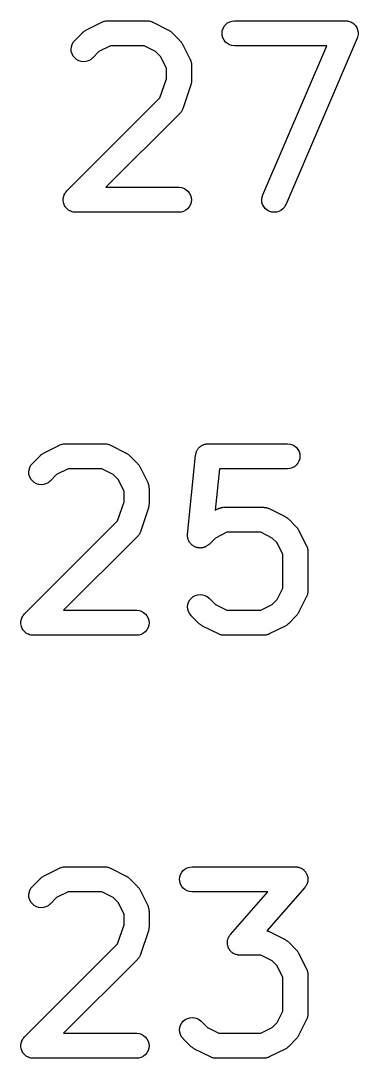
# Model space of a CAD drawing. Extents: x 96 to 150, y -148 to -38.
# Drawn here: x 136.02 to 138.04, y -130.32 to -124.09 of the extents above; entities that cross this region are included whole.
import ezdxf

# ---------------------------------------------------------------- set-up
doc = ezdxf.new("R2010")
doc.units = 0
doc.header["$MEASUREMENT"] = 0
doc.layers.add('BLACK', color=7, linetype='CONTINUOUS')

msp = doc.modelspace()

# ---------------------------------------------------------------- linework, layer by layer
at = {"layer": 'BLACK', "linetype": 'CONTINUOUS'}
for p, q in [((136.412, -124.147), (136.507, -124.099)), ((136.507, -124.099), (136.508, -124.099)), ((136.508, -124.099), (136.51, -124.098)), ((136.51, -124.098), (136.512, -124.097)), ((136.512, -124.097), (136.517, -124.096)), ((136.517, -124.096), (136.522, -124.094)), ((136.522, -124.094), (136.524, -124.093)), ((136.524, -124.093), (136.526, -124.093)), ((136.526, -124.093), (136.531, -124.092)), ((136.531, -124.092), (136.537, -124.092)), ((136.537, -124.092), (136.539, -124.092)), ((136.539, -124.092), (136.541, -124.091)), ((136.541, -124.091), (136.779, -124.091)), ((136.779, -124.091), (136.78, -124.091)), ((136.78, -124.091), (136.782, -124.092)), ((136.782, -124.092), (136.784, -124.092)), ((136.784, -124.092), (136.79, -124.092)), ((136.79, -124.092), (136.795, -124.093)), ((136.795, -124.093), (136.797, -124.094)), ((136.797, -124.094), (136.799, -124.094)), ((136.799, -124.094), (136.804, -124.096)), ((136.804, -124.096), (136.809, -124.097)), ((136.809, -124.097), (136.811, -124.099)), ((136.811, -124.099), (136.813, -124.099)), ((136.813, -124.099), (136.908, -124.147)), ((137.261, -124.104), (137.274, -124.097)), ((137.274, -124.097), (137.288, -124.093)), ((137.288, -124.093), (137.303, -124.091)), ((137.303, -124.091), (137.97, -124.091)), ((137.97, -124.091), (137.971, -124.091)), ((137.971, -124.091), (137.971, -124.091)), ((137.971, -124.091), (137.971, -124.091)), ((137.971, -124.091), (137.978, -124.092)), ((137.978, -124.092), (137.985, -124.093)), ((137.985, -124.093), (137.985, -124.093)), ((137.985, -124.093), (137.986, -124.093)), ((137.986, -124.093), (137.992, -124.095)), ((137.992, -124.095), (137.999, -124.097)), ((137.999, -124.097), (137.999, -124.098)), ((137.999, -124.098), (138, -124.098)), ((138, -124.098), (138.006, -124.101)), ((138.006, -124.101), (138.012, -124.104)), ((136.345, -124.209), (136.393, -124.161)), ((136.393, -124.16), (136.397, -124.158)), ((136.393, -124.161), (136.393, -124.16)), ((136.397, -124.158), (136.4, -124.155)), ((136.4, -124.155), (136.402, -124.153)), ((136.402, -124.153), (136.405, -124.151)), ((136.405, -124.151), (136.409, -124.149)), ((136.409, -124.149), (136.412, -124.147)), ((136.908, -124.147), (136.909, -124.147)), ((136.909, -124.147), (136.912, -124.15)), ((136.912, -124.15), (136.916, -124.152)), ((136.916, -124.152), (136.918, -124.154)), ((136.918, -124.154), (136.921, -124.155)), ((136.921, -124.155), (136.924, -124.158)), ((136.924, -124.158), (136.927, -124.161)), ((136.927, -124.161), (136.975, -124.209)), ((137.228, -124.166), (137.229, -124.151)), ((137.229, -124.151), (137.234, -124.137)), ((137.234, -124.137), (137.241, -124.124)), ((137.241, -124.124), (137.25, -124.113)), ((137.25, -124.113), (137.261, -124.104)), ((138.012, -124.104), (138.012, -124.105)), ((138.012, -124.105), (138.012, -124.105)), ((138.012, -124.105), (138.018, -124.109)), ((138.018, -124.109), (138.023, -124.114)), ((138.023, -124.114), (138.023, -124.114)), ((138.023, -124.114), (138.023, -124.114)), ((138.023, -124.114), (138.028, -124.12)), ((138.028, -124.12), (138.032, -124.125)), ((138.032, -124.125), (138.032, -124.126)), ((138.032, -124.126), (138.033, -124.126)), ((138.033, -124.126), (138.036, -124.132)), ((138.036, -124.132), (138.039, -124.138)), ((138.039, -124.138), (138.039, -124.139)), ((138.039, -124.139), (138.039, -124.139)), ((138.039, -124.139), (138.041, -124.145)), ((138.041, -124.145), (138.043, -124.152)), ((138.043, -124.152), (138.043, -124.153)), ((138.043, -124.153), (138.043, -124.153)), ((138.043, -124.153), (138.044, -124.16)), ((138.044, -124.16), (138.045, -124.167)), ((136.329, -124.233), (136.336, -124.22)), ((136.336, -124.22), (136.345, -124.209)), ((136.975, -124.209), (136.976, -124.209)), ((136.976, -124.209), (136.978, -124.213)), ((136.978, -124.213), (136.981, -124.216)), ((136.981, -124.216), (136.983, -124.218)), ((136.983, -124.218), (136.985, -124.221)), ((136.985, -124.221), (136.987, -124.225)), ((136.987, -124.225), (136.989, -124.228)), ((137.229, -124.18), (137.228, -124.166)), ((137.233, -124.194), (137.229, -124.18)), ((137.24, -124.207), (137.233, -124.194)), ((137.249, -124.219), (137.24, -124.207)), ((137.26, -124.228), (137.249, -124.219)), ((138.038, -124.196), (137.61, -125.196)), ((138.039, -124.196), (138.038, -124.196)), ((138.041, -124.189), (138.039, -124.195)), ((138.039, -124.195), (138.039, -124.196)), ((138.043, -124.182), (138.041, -124.189)), ((138.044, -124.174), (138.043, -124.181)), ((138.043, -124.181), (138.043, -124.182)), ((138.043, -124.182), (138.043, -124.182)), ((138.045, -124.167), (138.044, -124.167)), ((138.044, -124.167), (138.045, -124.167)), ((138.045, -124.167), (138.044, -124.174)), ((136.323, -124.261), (136.325, -124.247)), ((136.324, -124.276), (136.323, -124.261)), ((136.329, -124.29), (136.324, -124.276)), ((136.325, -124.247), (136.329, -124.233)), ((136.49, -124.276), (136.451, -124.315)), ((136.559, -124.241), (136.49, -124.276)), ((136.761, -124.241), (136.559, -124.241)), ((136.83, -124.276), (136.761, -124.241)), ((136.86, -124.306), (136.83, -124.276)), ((136.989, -124.228), (137.037, -124.323)), ((137.273, -124.235), (137.26, -124.228)), ((137.287, -124.24), (137.273, -124.235)), ((137.302, -124.241), (137.287, -124.24)), ((137.303, -124.241), (137.302, -124.241)), ((137.856, -124.241), (137.303, -124.241)), ((137.472, -125.137), (137.856, -124.241)), ((136.335, -124.303), (136.329, -124.29)), ((136.345, -124.314), (136.335, -124.303)), ((136.356, -124.324), (136.345, -124.314)), ((136.369, -124.331), (136.356, -124.324)), ((136.383, -124.335), (136.369, -124.331)), ((136.397, -124.337), (136.383, -124.335)), ((136.412, -124.335), (136.397, -124.337)), ((136.426, -124.331), (136.412, -124.335)), ((136.439, -124.325), (136.426, -124.331)), ((136.45, -124.315), (136.439, -124.325)), ((136.451, -124.315), (136.45, -124.315)), ((136.895, -124.375), (136.86, -124.306)), ((137.037, -124.323), (137.037, -124.324)), ((137.037, -124.324), (137.038, -124.326)), ((137.038, -124.326), (137.039, -124.328)), ((137.039, -124.328), (137.04, -124.333)), ((137.04, -124.333), (137.042, -124.338)), ((137.042, -124.338), (137.042, -124.34)), ((137.042, -124.34), (137.043, -124.342)), ((137.043, -124.342), (137.044, -124.347)), ((137.044, -124.347), (137.044, -124.352)), ((136.895, -124.44), (136.895, -124.375)), ((137.044, -124.352), (137.044, -124.355)), ((137.044, -124.355), (137.045, -124.357)), ((137.045, -124.357), (137.045, -124.452)), ((136.856, -124.554), (136.895, -124.44)), ((137.042, -124.472), (137.041, -124.476)), ((137.043, -124.468), (137.042, -124.472)), ((137.044, -124.462), (137.043, -124.465)), ((137.043, -124.465), (137.043, -124.468)), ((137.045, -124.453), (137.044, -124.457)), ((137.044, -124.457), (137.044, -124.462)), ((137.045, -124.452), (137.045, -124.453)), ((137.041, -124.476), (136.993, -124.619)), ((136.297, -125.113), (136.856, -124.554)), ((136.975, -124.648), (136.532, -125.091)), ((136.976, -124.646), (136.975, -124.648)), ((136.978, -124.645), (136.976, -124.646)), ((136.981, -124.641), (136.978, -124.645)), ((136.984, -124.637), (136.981, -124.641)), ((136.985, -124.635), (136.984, -124.637)), ((136.987, -124.633), (136.985, -124.635)), ((136.989, -124.628), (136.987, -124.633)), ((136.991, -124.624), (136.989, -124.628)), ((136.992, -124.622), (136.991, -124.624)), ((136.993, -124.62), (136.992, -124.622)), ((136.993, -124.619), (136.993, -124.62)), ((136.532, -125.091), (136.97, -125.091)), ((136.97, -125.091), (136.971, -125.091)), ((136.971, -125.091), (136.985, -125.093)), ((136.985, -125.093), (136.999, -125.097)), ((136.999, -125.097), (137.012, -125.104)), ((136.275, -125.166), (136.276, -125.159)), ((136.276, -125.159), (136.277, -125.152)), ((136.277, -125.151), (136.279, -125.144)), ((136.277, -125.152), (136.277, -125.151)), ((136.277, -125.151), (136.277, -125.151)), ((136.279, -125.144), (136.281, -125.138)), ((136.281, -125.137), (136.285, -125.131)), ((136.281, -125.138), (136.281, -125.137)), ((136.281, -125.137), (136.281, -125.137)), ((136.285, -125.131), (136.288, -125.125)), ((136.288, -125.124), (136.293, -125.119)), ((136.288, -125.125), (136.288, -125.124)), ((136.288, -125.125), (136.288, -125.125)), ((136.293, -125.119), (136.297, -125.113)), ((137.012, -125.104), (137.023, -125.114)), ((137.023, -125.114), (137.032, -125.125)), ((137.032, -125.125), (137.039, -125.138)), ((137.039, -125.138), (137.043, -125.152)), ((137.043, -125.152), (137.045, -125.167)), ((137.466, -125.165), (137.468, -125.151)), ((137.468, -125.151), (137.472, -125.137)), ((136.276, -125.173), (136.275, -125.166)), ((136.275, -125.166), (136.275, -125.166)), ((136.275, -125.166), (136.275, -125.166)), ((136.277, -125.18), (136.276, -125.173)), ((136.277, -125.181), (136.277, -125.18)), ((136.279, -125.188), (136.277, -125.181)), ((136.277, -125.181), (136.277, -125.181)), ((136.281, -125.194), (136.279, -125.188)), ((136.281, -125.195), (136.281, -125.194)), ((136.284, -125.201), (136.281, -125.195)), ((136.281, -125.195), (136.281, -125.195)), ((136.288, -125.207), (136.284, -125.201)), ((136.288, -125.208), (136.288, -125.207)), ((136.292, -125.213), (136.288, -125.208)), ((136.288, -125.208), (136.288, -125.208)), ((136.297, -125.219), (136.292, -125.213)), ((136.303, -125.224), (136.297, -125.219)), ((136.297, -125.219), (136.297, -125.219)), ((136.297, -125.219), (136.297, -125.219)), ((137.022, -125.22), (137.011, -125.229)), ((137.032, -125.208), (137.022, -125.22)), ((137.039, -125.195), (137.032, -125.208)), ((137.043, -125.181), (137.039, -125.195)), ((137.045, -125.167), (137.043, -125.181)), ((137.467, -125.18), (137.466, -125.165)), ((137.471, -125.194), (137.467, -125.18)), ((137.478, -125.207), (137.471, -125.194)), ((137.487, -125.218), (137.478, -125.207)), ((137.498, -125.228), (137.487, -125.218)), ((137.593, -125.221), (137.581, -125.23)), ((137.602, -125.21), (137.593, -125.221)), ((137.609, -125.197), (137.602, -125.21)), ((137.61, -125.196), (137.609, -125.197)), ((136.308, -125.228), (136.303, -125.224)), ((136.315, -125.232), (136.308, -125.228)), ((136.308, -125.228), (136.308, -125.228)), ((136.308, -125.228), (136.308, -125.228)), ((136.321, -125.235), (136.315, -125.232)), ((136.328, -125.238), (136.321, -125.235)), ((136.321, -125.235), (136.321, -125.235)), ((136.321, -125.235), (136.321, -125.235)), ((136.335, -125.24), (136.328, -125.238)), ((136.342, -125.241), (136.335, -125.24)), ((136.335, -125.24), (136.335, -125.24)), ((136.335, -125.24), (136.335, -125.24)), ((136.349, -125.241), (136.342, -125.241)), ((136.35, -125.241), (136.349, -125.241)), ((136.97, -125.241), (136.35, -125.241)), ((136.35, -125.241), (136.35, -125.241)), ((136.35, -125.241), (136.35, -125.241)), ((136.35, -125.241), (136.35, -125.241)), ((136.984, -125.24), (136.97, -125.241)), ((136.998, -125.236), (136.984, -125.24)), ((137.011, -125.229), (136.998, -125.236)), ((137.511, -125.235), (137.498, -125.228)), ((137.525, -125.24), (137.511, -125.235)), ((137.539, -125.241), (137.525, -125.24)), ((137.554, -125.24), (137.539, -125.241)), ((137.568, -125.236), (137.554, -125.24)), ((137.581, -125.23), (137.568, -125.236)), ((136.158, -126.687), (136.253, -126.639)), ((136.253, -126.639), (136.254, -126.639)), ((136.254, -126.639), (136.256, -126.638)), ((136.256, -126.638), (136.258, -126.637)), ((136.258, -126.637), (136.263, -126.636)), ((136.263, -126.636), (136.268, -126.634)), ((136.268, -126.634), (136.27, -126.633)), ((136.27, -126.633), (136.272, -126.633)), ((136.272, -126.633), (136.277, -126.632)), ((136.277, -126.632), (136.283, -126.632)), ((136.283, -126.632), (136.285, -126.632)), ((136.285, -126.632), (136.287, -126.631)), ((136.287, -126.631), (136.525, -126.631)), ((136.525, -126.631), (136.526, -126.631)), ((136.526, -126.631), (136.528, -126.632)), ((136.528, -126.632), (136.53, -126.632)), ((136.53, -126.632), (136.536, -126.632)), ((136.536, -126.632), (136.541, -126.633)), ((136.541, -126.633), (136.543, -126.634)), ((136.543, -126.634), (136.545, -126.634)), ((136.545, -126.634), (136.55, -126.636)), ((136.55, -126.636), (136.555, -126.637)), ((136.555, -126.637), (136.557, -126.639)), ((136.557, -126.639), (136.559, -126.639)), ((136.559, -126.639), (136.654, -126.687)), ((137.089, -126.656), (137.091, -126.653)), ((137.091, -126.653), (137.094, -126.651)), ((137.094, -126.651), (137.097, -126.648)), ((137.097, -126.648), (137.1, -126.646)), ((137.1, -126.646), (137.103, -126.644)), ((137.103, -126.644), (137.106, -126.642)), ((137.106, -126.642), (137.109, -126.64)), ((137.109, -126.64), (137.113, -126.639)), ((137.113, -126.639), (137.116, -126.637)), ((137.116, -126.637), (137.119, -126.636)), ((137.119, -126.636), (137.123, -126.634)), ((137.123, -126.634), (137.126, -126.634)), ((137.126, -126.634), (137.13, -126.633)), ((137.13, -126.633), (137.134, -126.632)), ((137.134, -126.632), (137.137, -126.632)), ((137.137, -126.632), (137.141, -126.632)), ((137.141, -126.632), (137.144, -126.631)), ((137.144, -126.631), (137.62, -126.631)), ((137.62, -126.631), (137.621, -126.631)), ((137.621, -126.631), (137.636, -126.633)), ((137.636, -126.633), (137.65, -126.637)), ((137.65, -126.637), (137.663, -126.644)), ((137.663, -126.644), (137.674, -126.654)), ((137.674, -126.654), (137.683, -126.665)), ((136.091, -126.749), (136.139, -126.701)), ((136.139, -126.7), (136.143, -126.698)), ((136.139, -126.701), (136.139, -126.7)), ((136.143, -126.698), (136.146, -126.695)), ((136.146, -126.695), (136.148, -126.693)), ((136.148, -126.693), (136.151, -126.691)), ((136.151, -126.691), (136.155, -126.689)), ((136.155, -126.689), (136.158, -126.687)), ((136.654, -126.687), (136.655, -126.687)), ((136.655, -126.687), (136.658, -126.69)), ((136.658, -126.69), (136.662, -126.692)), ((136.662, -126.692), (136.664, -126.694)), ((136.664, -126.694), (136.667, -126.695)), ((136.667, -126.695), (136.67, -126.698)), ((136.67, -126.698), (136.673, -126.701)), ((136.673, -126.701), (136.721, -126.749)), ((137.022, -127.175), (137.069, -126.699)), ((137.069, -126.699), (137.07, -126.698)), ((137.07, -126.695), (137.071, -126.691)), ((137.07, -126.698), (137.07, -126.695)), ((137.071, -126.691), (137.072, -126.687)), ((137.072, -126.687), (137.073, -126.684)), ((137.073, -126.684), (137.074, -126.681)), ((137.074, -126.681), (137.075, -126.677)), ((137.075, -126.677), (137.077, -126.674)), ((137.077, -126.674), (137.078, -126.67)), ((137.078, -126.67), (137.08, -126.667)), ((137.08, -126.667), (137.082, -126.664)), ((137.082, -126.664), (137.084, -126.661)), ((137.084, -126.661), (137.087, -126.658)), ((137.087, -126.658), (137.089, -126.656)), ((137.683, -126.665), (137.69, -126.678)), ((137.69, -126.678), (137.694, -126.692)), ((137.694, -126.692), (137.695, -126.707)), ((137.695, -126.707), (137.694, -126.721)), ((136.071, -126.787), (136.075, -126.773)), ((136.075, -126.773), (136.082, -126.76)), ((136.082, -126.76), (136.091, -126.749)), ((136.721, -126.749), (136.722, -126.749)), ((136.722, -126.749), (136.724, -126.753)), ((136.724, -126.753), (136.727, -126.756)), ((136.727, -126.756), (136.729, -126.758)), ((136.729, -126.758), (136.731, -126.761)), ((136.731, -126.761), (136.733, -126.765)), ((136.733, -126.765), (136.735, -126.768)), ((136.735, -126.768), (136.783, -126.863)), ((137.635, -126.78), (137.62, -126.781)), ((137.649, -126.776), (137.635, -126.78)), ((137.662, -126.769), (137.649, -126.776)), ((137.673, -126.76), (137.662, -126.769)), ((137.682, -126.748), (137.673, -126.76)), ((137.689, -126.735), (137.682, -126.748)), ((137.694, -126.721), (137.689, -126.735)), ((136.069, -126.801), (136.071, -126.787)), ((136.07, -126.816), (136.069, -126.801)), ((136.075, -126.83), (136.07, -126.816)), ((136.081, -126.843), (136.075, -126.83)), ((136.236, -126.816), (136.197, -126.855)), ((136.305, -126.781), (136.236, -126.816)), ((136.507, -126.781), (136.305, -126.781)), ((136.576, -126.816), (136.507, -126.781)), ((136.606, -126.846), (136.576, -126.816)), ((137.212, -126.781), (137.187, -127.03)), ((137.62, -126.781), (137.212, -126.781)), ((136.091, -126.854), (136.081, -126.843)), ((136.102, -126.864), (136.091, -126.854)), ((136.115, -126.871), (136.102, -126.864)), ((136.129, -126.875), (136.115, -126.871)), ((136.143, -126.877), (136.129, -126.875)), ((136.158, -126.875), (136.143, -126.877)), ((136.172, -126.871), (136.158, -126.875)), ((136.185, -126.865), (136.172, -126.871)), ((136.196, -126.855), (136.185, -126.865)), ((136.197, -126.855), (136.196, -126.855)), ((136.641, -126.915), (136.606, -126.846)), ((136.783, -126.863), (136.783, -126.864)), ((136.783, -126.864), (136.784, -126.866)), ((136.784, -126.866), (136.785, -126.868)), ((136.785, -126.868), (136.786, -126.873)), ((136.786, -126.873), (136.788, -126.878)), ((136.788, -126.878), (136.788, -126.88)), ((136.788, -126.88), (136.789, -126.882)), ((136.789, -126.882), (136.79, -126.887)), ((136.79, -126.887), (136.79, -126.892)), ((136.79, -126.892), (136.79, -126.895)), ((136.79, -126.895), (136.791, -126.897)), ((136.791, -126.897), (136.791, -126.992)), ((136.641, -126.98), (136.641, -126.915)), ((136.602, -127.094), (136.641, -126.98)), ((136.787, -127.016), (136.739, -127.159)), ((136.788, -127.012), (136.787, -127.016)), ((136.789, -127.008), (136.788, -127.012)), ((136.79, -127.002), (136.789, -127.005)), ((136.789, -127.005), (136.789, -127.008)), ((136.791, -126.993), (136.79, -126.997)), ((136.79, -126.997), (136.79, -127.002)), ((136.791, -126.992), (136.791, -126.993)), ((137.187, -127.03), (137.206, -127.02)), ((137.206, -127.02), (137.207, -127.02)), ((137.207, -127.02), (137.209, -127.019)), ((137.209, -127.019), (137.211, -127.018)), ((137.211, -127.018), (137.216, -127.017)), ((137.216, -127.017), (137.22, -127.015)), ((137.22, -127.015), (137.223, -127.014)), ((137.223, -127.014), (137.225, -127.014)), ((137.225, -127.014), (137.23, -127.013)), ((137.23, -127.013), (137.235, -127.012)), ((137.235, -127.012), (137.237, -127.013)), ((137.237, -127.013), (137.239, -127.012)), ((137.239, -127.012), (137.477, -127.012)), ((137.477, -127.012), (137.478, -127.012)), ((137.478, -127.012), (137.481, -127.013)), ((137.481, -127.013), (137.483, -127.013)), ((137.483, -127.013), (137.488, -127.013)), ((137.488, -127.013), (137.493, -127.014)), ((137.493, -127.014), (137.495, -127.015)), ((137.495, -127.015), (137.497, -127.015)), ((137.497, -127.015), (137.502, -127.017)), ((137.502, -127.017), (137.507, -127.018)), ((137.507, -127.018), (137.509, -127.019)), ((137.509, -127.019), (137.511, -127.02)), ((137.511, -127.02), (137.606, -127.068)), ((137.606, -127.068), (137.607, -127.068)), ((137.607, -127.068), (137.611, -127.071)), ((137.611, -127.071), (137.614, -127.073)), ((137.614, -127.073), (137.617, -127.075)), ((137.617, -127.075), (137.619, -127.076)), ((137.619, -127.076), (137.622, -127.079)), ((137.622, -127.079), (137.626, -127.082)), ((137.626, -127.082), (137.673, -127.13)), ((136.043, -127.653), (136.602, -127.094)), ((137.673, -127.13), (137.674, -127.13)), ((137.674, -127.13), (137.677, -127.134)), ((137.677, -127.134), (137.68, -127.137)), ((137.68, -127.137), (137.681, -127.139)), ((137.681, -127.139), (137.683, -127.142)), ((137.683, -127.142), (137.685, -127.145)), ((137.685, -127.145), (137.687, -127.149)), ((137.687, -127.149), (137.735, -127.244)), ((136.721, -127.188), (136.278, -127.631)), ((136.722, -127.186), (136.721, -127.188)), ((136.724, -127.185), (136.722, -127.186)), ((136.727, -127.181), (136.724, -127.185)), ((136.73, -127.177), (136.727, -127.181)), ((136.731, -127.175), (136.73, -127.177)), ((136.733, -127.173), (136.731, -127.175)), ((136.735, -127.168), (136.733, -127.173)), ((136.737, -127.164), (136.735, -127.168)), ((136.738, -127.162), (136.737, -127.164)), ((136.739, -127.16), (136.738, -127.162)), ((136.739, -127.159), (136.739, -127.16)), ((137.021, -127.182), (137.022, -127.179)), ((137.022, -127.186), (137.021, -127.182)), ((137.022, -127.179), (137.022, -127.175)), ((137.022, -127.19), (137.022, -127.186)), ((137.023, -127.193), (137.022, -127.19)), ((137.023, -127.197), (137.023, -127.193)), ((137.024, -127.2), (137.023, -127.197)), ((137.025, -127.204), (137.024, -127.2)), ((137.026, -127.207), (137.025, -127.204)), ((137.027, -127.211), (137.026, -127.207)), ((137.029, -127.214), (137.027, -127.211)), ((137.03, -127.218), (137.029, -127.214)), ((137.189, -127.197), (137.15, -127.236)), ((137.257, -127.162), (137.189, -127.197)), ((137.46, -127.162), (137.257, -127.162)), ((137.528, -127.197), (137.46, -127.162)), ((137.559, -127.227), (137.528, -127.197)), ((137.032, -127.221), (137.03, -127.218)), ((137.034, -127.224), (137.032, -127.221)), ((137.036, -127.227), (137.034, -127.224)), ((137.038, -127.23), (137.036, -127.227)), ((137.041, -127.232), (137.038, -127.23)), ((137.043, -127.235), (137.041, -127.232)), ((137.046, -127.238), (137.043, -127.235)), ((137.049, -127.24), (137.046, -127.238)), ((137.052, -127.242), (137.049, -127.24)), ((137.054, -127.245), (137.052, -127.242)), ((137.058, -127.246), (137.054, -127.245)), ((137.061, -127.248), (137.058, -127.246)), ((137.064, -127.25), (137.061, -127.248)), ((137.067, -127.252), (137.064, -127.25)), ((137.071, -127.253), (137.067, -127.252)), ((137.074, -127.254), (137.071, -127.253)), ((137.078, -127.255), (137.074, -127.254)), ((137.081, -127.256), (137.078, -127.255)), ((137.085, -127.256), (137.081, -127.256)), ((137.088, -127.257), (137.085, -127.256)), ((137.092, -127.257), (137.088, -127.257)), ((137.096, -127.258), (137.092, -127.257)), ((137.099, -127.257), (137.096, -127.258)), ((137.103, -127.257), (137.099, -127.257)), ((137.107, -127.257), (137.103, -127.257)), ((137.11, -127.256), (137.107, -127.257)), ((137.114, -127.255), (137.11, -127.256)), ((137.118, -127.255), (137.114, -127.255)), ((137.121, -127.253), (137.118, -127.255)), ((137.124, -127.252), (137.121, -127.253)), ((137.128, -127.25), (137.124, -127.252)), ((137.131, -127.249), (137.128, -127.25)), ((137.134, -127.247), (137.131, -127.249)), ((137.137, -127.245), (137.134, -127.247)), ((137.14, -127.243), (137.137, -127.245)), ((137.143, -127.241), (137.14, -127.243)), ((137.146, -127.239), (137.143, -127.241)), ((137.149, -127.236), (137.146, -127.239)), ((137.15, -127.236), (137.149, -127.236)), ((137.593, -127.296), (137.559, -127.227)), ((137.735, -127.244), (137.735, -127.245)), ((137.735, -127.245), (137.736, -127.247)), ((137.736, -127.247), (137.737, -127.249)), ((137.737, -127.249), (137.739, -127.254)), ((137.739, -127.254), (137.74, -127.259)), ((137.74, -127.259), (137.741, -127.261)), ((137.741, -127.261), (137.741, -127.263)), ((137.741, -127.263), (137.742, -127.268)), ((137.742, -127.268), (137.743, -127.273)), ((137.743, -127.273), (137.743, -127.276)), ((137.743, -127.276), (137.743, -127.278)), ((137.743, -127.278), (137.743, -127.516)), ((137.593, -127.498), (137.593, -127.296)), ((137.559, -127.567), (137.593, -127.498)), ((137.742, -127.526), (137.741, -127.531)), ((137.743, -127.521), (137.742, -127.526)), ((137.743, -127.516), (137.743, -127.517)), ((137.743, -127.517), (137.743, -127.519)), ((137.743, -127.519), (137.743, -127.521)), ((137.023, -127.596), (137.027, -127.582)), ((137.027, -127.582), (137.034, -127.569)), ((137.034, -127.569), (137.044, -127.558)), ((137.044, -127.558), (137.055, -127.549)), ((137.055, -127.549), (137.068, -127.542)), ((137.068, -127.542), (137.082, -127.538)), ((137.082, -127.538), (137.097, -127.536)), ((137.097, -127.536), (137.111, -127.538)), ((137.111, -127.538), (137.125, -127.542)), ((137.125, -127.542), (137.138, -127.549)), ((137.138, -127.549), (137.15, -127.558)), ((137.15, -127.558), (137.189, -127.597)), ((137.528, -127.597), (137.559, -127.567)), ((137.735, -127.549), (137.687, -127.645)), ((137.736, -127.547), (137.735, -127.549)), ((137.737, -127.545), (137.736, -127.547)), ((137.738, -127.541), (137.737, -127.545)), ((137.74, -127.536), (137.738, -127.541)), ((137.741, -127.534), (137.74, -127.536)), ((137.741, -127.531), (137.741, -127.534)), ((136.278, -127.631), (136.716, -127.631)), ((136.716, -127.631), (136.717, -127.631)), ((136.717, -127.631), (136.731, -127.633)), ((136.731, -127.633), (136.745, -127.637)), ((136.745, -127.637), (136.758, -127.644)), ((136.758, -127.644), (136.769, -127.654)), ((137.021, -127.61), (137.023, -127.596)), ((137.023, -127.625), (137.021, -127.61)), ((137.027, -127.639), (137.023, -127.625)), ((137.034, -127.652), (137.027, -127.639)), ((137.043, -127.663), (137.034, -127.652)), ((137.189, -127.597), (137.257, -127.631)), ((137.257, -127.631), (137.46, -127.631)), ((137.46, -127.631), (137.528, -127.597)), ((137.685, -127.649), (137.683, -127.653)), ((137.687, -127.646), (137.685, -127.649)), ((137.687, -127.645), (137.687, -127.646)), ((136.021, -127.706), (136.022, -127.699)), ((136.022, -127.713), (136.021, -127.706)), ((136.021, -127.706), (136.021, -127.706)), ((136.021, -127.706), (136.021, -127.706)), ((136.022, -127.699), (136.023, -127.692)), ((136.023, -127.72), (136.022, -127.713)), ((136.023, -127.691), (136.025, -127.684)), ((136.023, -127.692), (136.023, -127.691)), ((136.023, -127.691), (136.023, -127.691)), ((136.025, -127.684), (136.027, -127.678)), ((136.027, -127.677), (136.031, -127.671)), ((136.027, -127.678), (136.027, -127.677)), ((136.027, -127.677), (136.027, -127.677)), ((136.031, -127.671), (136.034, -127.665)), ((136.034, -127.664), (136.039, -127.659)), ((136.034, -127.665), (136.034, -127.664)), ((136.034, -127.665), (136.034, -127.665)), ((136.039, -127.659), (136.043, -127.653)), ((136.769, -127.654), (136.778, -127.665)), ((136.778, -127.665), (136.785, -127.678)), ((136.785, -127.678), (136.789, -127.692)), ((136.789, -127.692), (136.791, -127.707)), ((136.791, -127.707), (136.789, -127.721)), ((137.043, -127.664), (137.043, -127.663)), ((137.091, -127.712), (137.043, -127.664)), ((137.094, -127.714), (137.091, -127.712)), ((137.097, -127.717), (137.094, -127.714)), ((137.622, -127.715), (137.619, -127.718)), ((137.625, -127.713), (137.622, -127.715)), ((137.626, -127.712), (137.625, -127.713)), ((137.673, -127.664), (137.626, -127.712)), ((137.676, -127.661), (137.673, -127.664)), ((137.679, -127.658), (137.676, -127.661)), ((137.681, -127.655), (137.679, -127.658)), ((137.683, -127.653), (137.681, -127.655)), ((136.023, -127.721), (136.023, -127.72)), ((136.025, -127.728), (136.023, -127.721)), ((136.023, -127.721), (136.023, -127.721)), ((136.027, -127.734), (136.025, -127.728)), ((136.027, -127.735), (136.027, -127.734)), ((136.03, -127.741), (136.027, -127.735)), ((136.027, -127.735), (136.027, -127.735)), ((136.034, -127.747), (136.03, -127.741)), ((136.034, -127.748), (136.034, -127.747)), ((136.038, -127.753), (136.034, -127.748)), ((136.034, -127.748), (136.034, -127.748)), ((136.043, -127.759), (136.038, -127.753)), ((136.049, -127.764), (136.043, -127.759)), ((136.043, -127.759), (136.043, -127.759)), ((136.043, -127.759), (136.043, -127.759)), ((136.054, -127.768), (136.049, -127.764)), ((136.061, -127.772), (136.054, -127.768)), ((136.054, -127.768), (136.054, -127.768)), ((136.054, -127.768), (136.054, -127.768)), ((136.067, -127.775), (136.061, -127.772)), ((136.074, -127.778), (136.067, -127.775)), ((136.067, -127.775), (136.067, -127.775)), ((136.067, -127.775), (136.067, -127.775)), ((136.744, -127.776), (136.73, -127.78)), ((136.757, -127.769), (136.744, -127.776)), ((136.768, -127.76), (136.757, -127.769)), ((136.778, -127.748), (136.768, -127.76)), ((136.785, -127.735), (136.778, -127.748)), ((136.789, -127.721), (136.785, -127.735)), ((137.1, -127.719), (137.097, -127.717)), ((137.102, -127.721), (137.1, -127.719)), ((137.106, -127.723), (137.102, -127.721)), ((137.11, -127.725), (137.106, -127.723)), ((137.111, -127.726), (137.11, -127.725)), ((137.206, -127.773), (137.111, -127.726)), ((137.208, -127.774), (137.206, -127.773)), ((137.21, -127.775), (137.208, -127.774)), ((137.215, -127.777), (137.21, -127.775)), ((137.219, -127.779), (137.215, -127.777)), ((137.501, -127.777), (137.496, -127.779)), ((137.506, -127.776), (137.501, -127.777)), ((137.508, -127.775), (137.506, -127.776)), ((137.51, -127.774), (137.508, -127.775)), ((137.511, -127.773), (137.51, -127.774)), ((137.606, -127.726), (137.511, -127.773)), ((137.61, -127.724), (137.606, -127.726)), ((137.614, -127.722), (137.61, -127.724)), ((137.616, -127.72), (137.614, -127.722)), ((137.619, -127.718), (137.616, -127.72)), ((136.081, -127.78), (136.074, -127.778)), ((136.088, -127.781), (136.081, -127.78)), ((136.081, -127.78), (136.081, -127.78)), ((136.081, -127.78), (136.081, -127.78)), ((136.095, -127.781), (136.088, -127.781)), ((136.096, -127.781), (136.095, -127.781)), ((136.716, -127.781), (136.096, -127.781)), ((136.096, -127.781), (136.096, -127.781)), ((136.096, -127.781), (136.096, -127.781)), ((136.096, -127.781), (136.096, -127.781)), ((136.73, -127.78), (136.716, -127.781)), ((137.222, -127.779), (137.219, -127.779)), ((137.224, -127.78), (137.222, -127.779)), ((137.229, -127.78), (137.224, -127.78)), ((137.234, -127.781), (137.229, -127.78)), ((137.236, -127.781), (137.234, -127.781)), ((137.238, -127.781), (137.236, -127.781)), ((137.239, -127.781), (137.238, -127.781)), ((137.477, -127.781), (137.239, -127.781)), ((137.48, -127.781), (137.477, -127.781)), ((137.482, -127.781), (137.48, -127.781)), ((137.487, -127.78), (137.482, -127.781)), ((137.492, -127.78), (137.487, -127.78)), ((137.494, -127.779), (137.492, -127.78)), ((137.496, -127.779), (137.494, -127.779)), ((136.158, -129.227), (136.253, -129.179)), ((136.253, -129.179), (136.254, -129.179)), ((136.254, -129.179), (136.256, -129.178)), ((136.256, -129.178), (136.258, -129.177)), ((136.258, -129.177), (136.263, -129.176)), ((136.263, -129.176), (136.268, -129.174)), ((136.268, -129.174), (136.27, -129.173)), ((136.27, -129.173), (136.272, -129.173)), ((136.272, -129.173), (136.277, -129.172)), ((136.277, -129.172), (136.283, -129.172)), ((136.283, -129.172), (136.285, -129.172)), ((136.285, -129.172), (136.287, -129.171)), ((136.287, -129.171), (136.525, -129.171)), ((136.525, -129.171), (136.526, -129.171)), ((136.526, -129.171), (136.528, -129.172)), ((136.528, -129.172), (136.53, -129.172)), ((136.53, -129.172), (136.536, -129.172)), ((136.536, -129.172), (136.541, -129.173)), ((136.541, -129.173), (136.543, -129.174)), ((136.543, -129.174), (136.545, -129.174)), ((136.545, -129.174), (136.55, -129.176)), ((136.55, -129.176), (136.555, -129.177)), ((136.555, -129.177), (136.557, -129.179)), ((136.557, -129.179), (136.559, -129.179)), ((136.559, -129.179), (136.654, -129.227)), ((136.98, -129.217), (136.987, -129.204)), ((136.987, -129.204), (136.996, -129.193)), ((136.996, -129.193), (137.007, -129.184)), ((137.007, -129.184), (137.02, -129.177)), ((137.02, -129.177), (137.034, -129.173)), ((137.034, -129.173), (137.049, -129.171)), ((137.049, -129.171), (137.668, -129.171)), ((137.668, -129.171), (137.669, -129.171)), ((137.669, -129.171), (137.674, -129.172)), ((137.674, -129.172), (137.678, -129.172)), ((137.678, -129.172), (137.681, -129.173)), ((137.681, -129.173), (137.683, -129.173)), ((137.683, -129.173), (137.688, -129.174)), ((137.688, -129.174), (137.693, -129.176)), ((137.693, -129.176), (137.695, -129.177)), ((137.695, -129.177), (137.697, -129.177)), ((137.697, -129.177), (137.702, -129.18)), ((137.702, -129.18), (137.706, -129.182)), ((137.706, -129.182), (137.708, -129.183)), ((137.708, -129.183), (137.71, -129.184)), ((137.71, -129.184), (137.714, -129.188)), ((137.714, -129.188), (137.718, -129.19)), ((137.718, -129.19), (137.719, -129.192)), ((137.719, -129.192), (137.721, -129.194)), ((137.721, -129.194), (137.724, -129.198)), ((137.724, -129.198), (137.728, -129.201)), ((137.728, -129.201), (137.729, -129.203)), ((137.729, -129.203), (137.731, -129.205)), ((137.731, -129.205), (137.733, -129.209)), ((137.733, -129.209), (137.735, -129.213)), ((136.091, -129.289), (136.139, -129.241)), ((136.139, -129.24), (136.143, -129.238)), ((136.139, -129.241), (136.139, -129.24)), ((136.143, -129.238), (136.146, -129.235)), ((136.146, -129.235), (136.148, -129.233)), ((136.148, -129.233), (136.151, -129.231)), ((136.151, -129.231), (136.155, -129.229)), ((136.155, -129.229), (136.158, -129.227)), ((136.654, -129.227), (136.655, -129.227)), ((136.655, -129.227), (136.658, -129.23)), ((136.658, -129.23), (136.662, -129.232)), ((136.662, -129.232), (136.664, -129.234)), ((136.664, -129.234), (136.667, -129.235)), ((136.667, -129.235), (136.67, -129.238)), ((136.67, -129.238), (136.673, -129.241)), ((136.673, -129.241), (136.721, -129.289)), ((136.974, -129.246), (136.975, -129.231)), ((136.975, -129.26), (136.974, -129.246)), ((136.975, -129.231), (136.98, -129.217)), ((136.979, -129.274), (136.975, -129.26)), ((137.735, -129.213), (137.736, -129.216)), ((137.736, -129.216), (137.737, -129.218)), ((137.737, -129.218), (137.739, -129.223)), ((137.739, -129.271), (137.738, -129.273)), ((137.739, -129.223), (137.74, -129.227)), ((137.74, -129.266), (137.739, -129.271)), ((137.74, -129.227), (137.741, -129.23)), ((137.741, -129.261), (137.74, -129.266)), ((137.741, -129.23), (137.742, -129.232)), ((137.742, -129.259), (137.741, -129.261)), ((137.742, -129.232), (137.742, -129.237)), ((137.742, -129.237), (137.743, -129.242)), ((137.743, -129.247), (137.742, -129.252)), ((137.742, -129.252), (137.742, -129.256)), ((137.742, -129.256), (137.742, -129.259)), ((137.743, -129.242), (137.743, -129.244)), ((137.743, -129.244), (137.743, -129.247)), ((136.069, -129.341), (136.071, -129.327)), ((136.071, -129.327), (136.075, -129.313)), ((136.075, -129.313), (136.082, -129.3)), ((136.082, -129.3), (136.091, -129.289)), ((136.305, -129.321), (136.236, -129.356)), ((136.507, -129.321), (136.305, -129.321)), ((136.576, -129.356), (136.507, -129.321)), ((136.721, -129.289), (136.722, -129.289)), ((136.722, -129.289), (136.724, -129.293)), ((136.724, -129.293), (136.727, -129.296)), ((136.727, -129.296), (136.729, -129.298)), ((136.729, -129.298), (136.731, -129.301)), ((136.731, -129.301), (136.733, -129.305)), ((136.733, -129.305), (136.735, -129.308)), ((136.735, -129.308), (136.783, -129.403)), ((136.986, -129.287), (136.979, -129.274)), ((136.995, -129.299), (136.986, -129.287)), ((137.006, -129.308), (136.995, -129.299)), ((137.019, -129.315), (137.006, -129.308)), ((137.033, -129.32), (137.019, -129.315)), ((137.048, -129.321), (137.033, -129.32)), ((137.049, -129.321), (137.048, -129.321)), ((137.503, -129.321), (137.049, -129.321)), ((137.278, -129.578), (137.503, -129.321)), ((137.724, -129.296), (137.497, -129.555)), ((137.727, -129.292), (137.724, -129.296)), ((137.73, -129.288), (137.727, -129.292)), ((137.731, -129.286), (137.73, -129.288)), ((137.733, -129.284), (137.731, -129.286)), ((137.735, -129.28), (137.733, -129.284)), ((137.737, -129.275), (137.735, -129.28)), ((137.738, -129.273), (137.737, -129.275)), ((136.07, -129.356), (136.069, -129.341)), ((136.075, -129.37), (136.07, -129.356)), ((136.081, -129.383), (136.075, -129.37)), ((136.091, -129.394), (136.081, -129.383)), ((136.102, -129.404), (136.091, -129.394)), ((136.196, -129.395), (136.185, -129.405)), ((136.197, -129.395), (136.196, -129.395)), ((136.236, -129.356), (136.197, -129.395)), ((136.606, -129.386), (136.576, -129.356)), ((136.641, -129.455), (136.606, -129.386)), ((136.115, -129.411), (136.102, -129.404)), ((136.129, -129.415), (136.115, -129.411)), ((136.143, -129.417), (136.129, -129.415)), ((136.158, -129.415), (136.143, -129.417)), ((136.172, -129.411), (136.158, -129.415)), ((136.185, -129.405), (136.172, -129.411)), ((136.641, -129.52), (136.641, -129.455)), ((136.783, -129.403), (136.783, -129.404)), ((136.783, -129.404), (136.784, -129.406)), ((136.784, -129.406), (136.785, -129.408)), ((136.785, -129.408), (136.786, -129.413)), ((136.786, -129.413), (136.788, -129.418)), ((136.788, -129.418), (136.788, -129.42)), ((136.788, -129.42), (136.789, -129.422)), ((136.789, -129.422), (136.79, -129.427)), ((136.79, -129.427), (136.79, -129.432)), ((136.79, -129.432), (136.79, -129.435)), ((136.79, -129.435), (136.791, -129.437)), ((136.791, -129.437), (136.791, -129.532)), ((136.602, -129.634), (136.641, -129.52)), ((136.787, -129.556), (136.739, -129.699)), ((136.788, -129.552), (136.787, -129.556)), ((136.789, -129.548), (136.788, -129.552)), ((136.79, -129.542), (136.789, -129.545)), ((136.789, -129.545), (136.789, -129.548)), ((136.791, -129.533), (136.79, -129.537)), ((136.79, -129.537), (136.79, -129.542)), ((136.791, -129.532), (136.791, -129.533)), ((137.272, -129.585), (137.275, -129.582)), ((137.275, -129.582), (137.278, -129.578)), ((137.497, -129.555), (137.502, -129.557)), ((137.502, -129.557), (137.507, -129.558)), ((137.507, -129.558), (137.509, -129.559)), ((137.509, -129.559), (137.511, -129.56)), ((137.511, -129.56), (137.606, -129.608)), ((136.043, -130.193), (136.602, -129.634)), ((137.26, -129.617), (137.261, -129.615)), ((137.26, -129.622), (137.26, -129.617)), ((137.26, -129.627), (137.26, -129.622)), ((137.26, -129.629), (137.26, -129.627)), ((137.26, -129.632), (137.26, -129.629)), ((137.26, -129.637), (137.26, -129.632)), ((137.261, -129.641), (137.26, -129.637)), ((137.261, -129.612), (137.262, -129.608)), ((137.261, -129.615), (137.261, -129.612)), ((137.262, -129.644), (137.261, -129.641)), ((137.262, -129.608), (137.264, -129.603)), ((137.262, -129.647), (137.262, -129.644)), ((137.264, -129.603), (137.265, -129.601)), ((137.265, -129.598), (137.268, -129.594)), ((137.265, -129.601), (137.265, -129.598)), ((137.268, -129.594), (137.27, -129.59)), ((137.27, -129.59), (137.271, -129.588)), ((137.271, -129.588), (137.272, -129.585)), ((137.606, -129.608), (137.607, -129.608)), ((137.607, -129.608), (137.611, -129.611)), ((137.611, -129.611), (137.614, -129.613)), ((137.614, -129.613), (137.617, -129.615)), ((137.617, -129.615), (137.619, -129.616)), ((137.619, -129.616), (137.622, -129.619)), ((137.622, -129.619), (137.626, -129.622)), ((137.626, -129.622), (137.673, -129.67)), ((136.735, -129.708), (136.733, -129.713)), ((136.737, -129.704), (136.735, -129.708)), ((136.738, -129.702), (136.737, -129.704)), ((136.739, -129.7), (136.738, -129.702)), ((136.739, -129.699), (136.739, -129.7)), ((137.264, -129.651), (137.262, -129.647)), ((137.265, -129.655), (137.264, -129.651)), ((137.266, -129.658), (137.265, -129.655)), ((137.267, -129.66), (137.266, -129.658)), ((137.27, -129.664), (137.267, -129.66)), ((137.272, -129.668), (137.27, -129.664)), ((137.273, -129.67), (137.272, -129.668)), ((137.275, -129.673), (137.273, -129.67)), ((137.278, -129.676), (137.275, -129.673)), ((137.281, -129.68), (137.278, -129.676)), ((137.283, -129.681), (137.281, -129.68)), ((137.285, -129.683), (137.283, -129.681)), ((137.289, -129.686), (137.285, -129.683)), ((137.292, -129.689), (137.289, -129.686)), ((137.295, -129.69), (137.292, -129.689)), ((137.297, -129.692), (137.295, -129.69)), ((137.301, -129.694), (137.297, -129.692)), ((137.305, -129.696), (137.301, -129.694)), ((137.308, -129.697), (137.305, -129.696)), ((137.31, -129.698), (137.308, -129.697)), ((137.314, -129.699), (137.31, -129.698)), ((137.319, -129.701), (137.314, -129.699)), ((137.322, -129.701), (137.319, -129.701)), ((137.324, -129.702), (137.322, -129.701)), ((137.329, -129.702), (137.324, -129.702)), ((137.334, -129.702), (137.329, -129.702)), ((137.335, -129.702), (137.334, -129.702)), ((137.46, -129.702), (137.335, -129.702)), ((137.528, -129.737), (137.46, -129.702)), ((137.673, -129.67), (137.674, -129.67)), ((137.674, -129.67), (137.677, -129.674)), ((137.677, -129.674), (137.68, -129.677)), ((137.68, -129.677), (137.681, -129.679)), ((137.681, -129.679), (137.683, -129.682)), ((137.683, -129.682), (137.685, -129.685)), ((137.685, -129.685), (137.687, -129.689)), ((137.687, -129.689), (137.735, -129.784)), ((136.721, -129.728), (136.278, -130.171)), ((136.722, -129.726), (136.721, -129.728)), ((136.724, -129.725), (136.722, -129.726)), ((136.727, -129.721), (136.724, -129.725)), ((136.73, -129.717), (136.727, -129.721)), ((136.731, -129.715), (136.73, -129.717)), ((136.733, -129.713), (136.731, -129.715)), ((137.559, -129.767), (137.528, -129.737)), ((137.593, -129.836), (137.559, -129.767)), ((137.735, -129.784), (137.735, -129.785)), ((137.735, -129.785), (137.736, -129.787)), ((137.736, -129.787), (137.737, -129.789)), ((137.737, -129.789), (137.739, -129.794)), ((137.739, -129.794), (137.74, -129.799)), ((137.74, -129.799), (137.741, -129.801)), ((137.741, -129.801), (137.741, -129.803)), ((137.741, -129.803), (137.742, -129.808)), ((137.742, -129.808), (137.743, -129.813)), ((137.743, -129.813), (137.743, -129.816)), ((137.743, -129.816), (137.743, -129.818)), ((137.743, -129.818), (137.743, -130.056)), ((137.593, -130.038), (137.593, -129.836)), ((137.008, -130.089), (137.021, -130.082)), ((137.021, -130.082), (137.035, -130.078)), ((137.035, -130.078), (137.049, -130.076)), ((137.049, -130.076), (137.064, -130.078)), ((137.064, -130.078), (137.078, -130.082)), ((137.078, -130.082), (137.091, -130.089)), ((137.559, -130.107), (137.593, -130.038)), ((137.738, -130.081), (137.737, -130.085)), ((137.74, -130.076), (137.738, -130.081)), ((137.741, -130.074), (137.74, -130.076)), ((137.742, -130.066), (137.741, -130.071)), ((137.741, -130.071), (137.741, -130.074)), ((137.743, -130.061), (137.742, -130.066)), ((137.743, -130.056), (137.743, -130.057)), ((137.743, -130.057), (137.743, -130.059)), ((137.743, -130.059), (137.743, -130.061)), ((136.974, -130.15), (136.975, -130.136)), ((136.975, -130.136), (136.98, -130.122)), ((136.98, -130.122), (136.987, -130.109)), ((136.987, -130.109), (136.996, -130.098)), ((136.996, -130.098), (137.008, -130.089)), ((137.091, -130.089), (137.102, -130.098)), ((137.102, -130.098), (137.141, -130.137)), ((137.141, -130.137), (137.209, -130.171)), ((137.46, -130.171), (137.528, -130.137)), ((137.528, -130.137), (137.559, -130.107)), ((137.735, -130.089), (137.687, -130.185)), ((137.736, -130.087), (137.735, -130.089)), ((137.737, -130.085), (137.736, -130.087)), ((136.031, -130.211), (136.034, -130.205)), ((136.034, -130.204), (136.039, -130.199)), ((136.034, -130.205), (136.034, -130.204)), ((136.034, -130.205), (136.034, -130.205)), ((136.039, -130.199), (136.043, -130.193)), ((136.278, -130.171), (136.716, -130.171)), ((136.716, -130.171), (136.717, -130.171)), ((136.717, -130.171), (136.731, -130.173)), ((136.731, -130.173), (136.745, -130.177)), ((136.745, -130.177), (136.758, -130.184)), ((136.758, -130.184), (136.769, -130.194)), ((136.769, -130.194), (136.778, -130.205)), ((136.778, -130.205), (136.785, -130.218)), ((136.975, -130.165), (136.974, -130.15)), ((136.979, -130.179), (136.975, -130.165)), ((136.986, -130.192), (136.979, -130.179)), ((136.995, -130.203), (136.986, -130.192)), ((136.996, -130.204), (136.995, -130.203)), ((137.043, -130.252), (136.996, -130.204)), ((137.209, -130.171), (137.46, -130.171)), ((137.673, -130.204), (137.626, -130.252)), ((137.676, -130.201), (137.673, -130.204)), ((137.679, -130.198), (137.676, -130.201)), ((137.681, -130.195), (137.679, -130.198)), ((137.683, -130.193), (137.681, -130.195)), ((137.685, -130.189), (137.683, -130.193)), ((137.687, -130.186), (137.685, -130.189)), ((137.687, -130.185), (137.687, -130.186)), ((136.021, -130.246), (136.022, -130.239)), ((136.022, -130.253), (136.021, -130.246)), ((136.021, -130.246), (136.021, -130.246)), ((136.021, -130.246), (136.021, -130.246)), ((136.022, -130.239), (136.023, -130.232)), ((136.023, -130.26), (136.022, -130.253)), ((136.023, -130.231), (136.025, -130.224)), ((136.023, -130.232), (136.023, -130.231)), ((136.023, -130.231), (136.023, -130.231)), ((136.023, -130.261), (136.023, -130.26)), ((136.025, -130.268), (136.023, -130.261)), ((136.023, -130.261), (136.023, -130.261)), ((136.025, -130.224), (136.027, -130.218)), ((136.027, -130.274), (136.025, -130.268)), ((136.027, -130.217), (136.031, -130.211)), ((136.027, -130.218), (136.027, -130.217)), ((136.027, -130.217), (136.027, -130.217)), ((136.785, -130.218), (136.789, -130.232)), ((136.789, -130.261), (136.785, -130.275)), ((136.789, -130.232), (136.791, -130.247)), ((136.791, -130.247), (136.789, -130.261)), ((137.047, -130.254), (137.043, -130.252)), ((137.05, -130.257), (137.047, -130.254)), ((137.052, -130.259), (137.05, -130.257)), ((137.055, -130.261), (137.052, -130.259)), ((137.058, -130.263), (137.055, -130.261)), ((137.062, -130.265), (137.058, -130.263)), ((137.063, -130.266), (137.062, -130.265)), ((137.158, -130.313), (137.063, -130.266)), ((137.606, -130.266), (137.511, -130.313)), ((137.61, -130.264), (137.606, -130.266)), ((137.614, -130.262), (137.61, -130.264)), ((137.616, -130.26), (137.614, -130.262)), ((137.619, -130.258), (137.616, -130.26)), ((137.622, -130.255), (137.619, -130.258)), ((137.625, -130.253), (137.622, -130.255)), ((137.626, -130.252), (137.625, -130.253)), ((136.027, -130.275), (136.027, -130.274)), ((136.03, -130.281), (136.027, -130.275)), ((136.027, -130.275), (136.027, -130.275)), ((136.034, -130.287), (136.03, -130.281)), ((136.034, -130.288), (136.034, -130.287)), ((136.038, -130.293), (136.034, -130.288)), ((136.034, -130.288), (136.034, -130.288)), ((136.043, -130.299), (136.038, -130.293)), ((136.049, -130.304), (136.043, -130.299)), ((136.043, -130.299), (136.043, -130.299)), ((136.043, -130.299), (136.043, -130.299)), ((136.054, -130.308), (136.049, -130.304)), ((136.061, -130.312), (136.054, -130.308)), ((136.054, -130.308), (136.054, -130.308)), ((136.054, -130.308), (136.054, -130.308)), ((136.067, -130.315), (136.061, -130.312)), ((136.074, -130.318), (136.067, -130.315)), ((136.067, -130.315), (136.067, -130.315)), ((136.067, -130.315), (136.067, -130.315)), ((136.081, -130.32), (136.074, -130.318)), ((136.088, -130.321), (136.081, -130.32)), ((136.081, -130.32), (136.081, -130.32)), ((136.081, -130.32), (136.081, -130.32)), ((136.095, -130.321), (136.088, -130.321)), ((136.096, -130.321), (136.095, -130.321)), ((136.716, -130.321), (136.096, -130.321)), ((136.096, -130.321), (136.096, -130.321)), ((136.096, -130.321), (136.096, -130.321)), ((136.096, -130.321), (136.096, -130.321)), ((136.73, -130.32), (136.716, -130.321)), ((136.744, -130.316), (136.73, -130.32)), ((136.757, -130.309), (136.744, -130.316)), ((136.768, -130.3), (136.757, -130.309)), ((136.778, -130.288), (136.768, -130.3)), ((136.785, -130.275), (136.778, -130.288)), ((137.16, -130.314), (137.158, -130.313)), ((137.162, -130.315), (137.16, -130.314)), ((137.167, -130.317), (137.162, -130.315)), ((137.172, -130.319), (137.167, -130.317)), ((137.174, -130.319), (137.172, -130.319)), ((137.176, -130.32), (137.174, -130.319)), ((137.181, -130.32), (137.176, -130.32)), ((137.186, -130.321), (137.181, -130.32)), ((137.188, -130.321), (137.186, -130.321)), ((137.191, -130.321), (137.188, -130.321)), ((137.192, -130.321), (137.191, -130.321)), ((137.477, -130.321), (137.192, -130.321)), ((137.48, -130.321), (137.477, -130.321)), ((137.482, -130.321), (137.48, -130.321)), ((137.487, -130.32), (137.482, -130.321)), ((137.492, -130.32), (137.487, -130.32)), ((137.494, -130.319), (137.492, -130.32)), ((137.496, -130.319), (137.494, -130.319)), ((137.501, -130.317), (137.496, -130.319)), ((137.506, -130.316), (137.501, -130.317)), ((137.508, -130.315), (137.506, -130.316)), ((137.51, -130.314), (137.508, -130.315)), ((137.511, -130.313), (137.51, -130.314))]:
    msp.add_line(p, q, dxfattribs=at)

doc.saveas('drawing.dxf')
